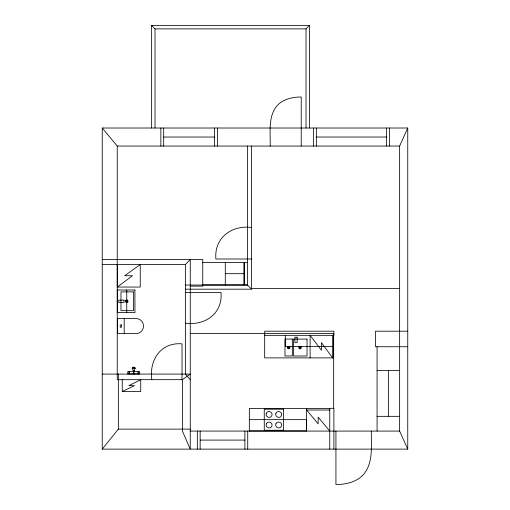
<?xml version="1.0" encoding="UTF-8"?>
<svg xmlns="http://www.w3.org/2000/svg" width="510" height="510" viewBox="0 0 510 510"><rect width="100%" height="100%" fill="white"/><g stroke="black" fill="none" stroke-linecap="round" stroke-linejoin="round"><path stroke-width="0.76" d="M407.751 449.119L399.636 431.071L399.636 146.058L407.751 128.016L102.249 128.016L102.249 449.119L407.751 449.119L407.751 128.016M102.249 449.119L118.352 429.12L118.352 374.085M306.019 128.016L306.019 28.885L309.404 25.5L151.636 25.5L151.636 128.016M102.249 264.499L185.372 264.499L190.262 259.615L190.262 449.119L182.401 431.071L182.401 379.676L190.262 374.085L102.249 374.085M117.275 264.505L117.275 287.053L132.517 275.738L124.701 275.738L140.25 264.537M122.253 391.54L134.481 385.63L128.845 385.63L140.728 379.727L140.728 391.54L122.253 391.54L122.253 379.727M124.185 333.642L133.862 333.61C146.612 335.019 146.714 317.086 133.862 318.616L117.427 318.616L117.427 333.642L124.185 333.642L124.185 318.616M151.636 25.5L155.014 28.885L306.019 28.885M163.691 137.037L214.557 137.037M316.347 137.037L386.548 137.037M102.249 128.016L117.236 146.058L399.636 146.058M251.532 227.485C231.597 224.904 214.047 237.864 215.883 258.997L251.532 258.997M102.249 259.615L202.738 259.615L202.738 286.129L190.262 286.129M202.738 262.414L244.092 262.414L244.092 284.962L202.738 284.962M247.395 262.414L244.194 262.414L244.194 284.962L247.395 284.962M225.286 273.685L244.092 273.685M185.372 285.045L247.395 285.045L251.532 289.183L185.372 289.183M117.275 287.053L140.25 287.053L140.25 264.505M251.532 288.488L399.636 288.488M185.372 292.447L221.008 292.447C222.864 313.573 205.045 325.865 185.372 323.193M407.751 331.2L375.5 331.2L375.5 346.743L407.751 346.743M190.262 333.438L333.667 333.438L333.667 408.312M264.664 335.338L333.891 335.338L333.891 331.2L264.703 331.2L264.664 357.886L333.406 357.886L333.406 335.338M333.406 346.609L285.307 346.609L285.307 335.338M377.081 370.496L399.636 370.502M133.218 370.891L134.238 370.891M133.218 371.605L127.774 371.605L127.774 373.894L139.651 373.894L139.651 371.605L134.238 371.605M182.401 379.676L117.236 379.676L117.236 146.058M329.76 408.516L249.326 408.446L249.326 431.001M306.548 410.014L329.76 410.014M377.081 416.332L399.636 416.332M249.326 419.653L306.408 419.653L306.408 430.931L249.326 430.931M118.352 429.12L190.262 429.12M190.262 431.071L399.636 431.09M200.149 440.092L244.902 440.092M190.262 379.676L185.372 374.085L185.372 264.499M329.76 431.065L318.151 417.123L318.151 423.886L306.548 409.906M332.616 357.886L321.415 342.624L321.415 350.293L310.105 335.338L310.105 357.886M389.366 128.016L389.366 146.058M388.359 370.496L388.359 416.332M386.548 128.016L386.548 146.058M377.081 346.736L377.081 431.09M371.325 431.071C371.095 445.95 373.753 463.762 362.476 475.651C355.419 482.358 345.404 484.506 335.937 484.5L335.937 431.071M333.891 449.119L333.891 408.312L329.76 408.312L329.76 449.119M332.654 335.338L332.654 357.886M316.347 128.016L316.347 146.058M313.529 128.016L313.529 146.058M309.404 25.5L309.404 128.016M306.542 408.446L306.548 431.065M301.219 146.058L301.219 96.996C292.918 96.989 284.134 98.87 277.95 104.748C267.546 115.808 270.619 132.364 270.192 146.058M251.532 146.058L251.532 289.183M247.72 431.071L247.72 449.119M247.395 146.058L247.395 285.045M244.902 431.071L244.902 449.112M225.286 262.414L225.286 284.962M217.381 128.016L217.381 146.058M214.557 128.016L214.557 146.058M200.149 431.071L200.149 449.112M197.332 431.071L197.332 449.119M182.032 379.676L182.032 343.855C160.797 341.974 149.047 360.149 151.802 379.676M163.691 128.016L163.691 146.058M160.867 128.016L160.867 146.058M155.014 28.885L155.014 128.016M138.446 371.605L138.446 373.894M134.238 373.894C133.142 371.548 135.169 369.654 135.118 367.672L133.85 367.13L132.339 367.672C132.268 369.661 134.321 371.548 133.218 373.894M129.049 371.605L129.011 373.894M126.754 289.999L126.754 312.553M117.402 289.999L117.402 312.553M266.303 413.291C264.703 416.715 270.44 419.322 271.843 415.631C273.443 412.207 267.705 409.606 266.303 413.291M266.303 423.816C264.703 427.24 270.44 429.847 271.843 426.156C273.443 422.733 267.705 420.132 266.303 423.816M275.91 413.291C274.31 416.715 280.047 419.322 281.45 415.631C283.05 412.207 277.312 409.606 275.91 413.291M275.91 423.816C274.31 427.24 280.047 429.847 281.45 426.156C283.05 422.733 277.312 420.132 275.91 423.816M299.51 347.017L299.51 348.081L300.575 348.081L300.575 347.017L299.51 347.017M125.843 300.345L125.46 301.04L125.843 302.207L126.544 302.589L127.704 302.207L128.093 301.506L127.704 300.345L127.009 299.956L125.843 300.345M126.244 300.741L126.244 301.805L127.302 301.805L127.302 300.741L126.244 300.741M287.716 346.621L287.334 347.316L287.716 348.483L288.418 348.865L289.578 348.483L289.967 347.782L289.578 346.621L288.883 346.239L287.716 346.621M288.118 347.017L288.118 348.081L289.183 348.081L289.183 347.017L288.118 347.017M299.115 346.621L298.733 347.316L299.115 348.483L299.81 348.865L300.976 348.483L301.359 347.782L300.976 346.621L300.275 346.239L299.115 346.621M132.224 368.316C138.07 369.54 133.913 366.314 132.224 368.316M137.98 372.912C137.305 372.332 139.147 372.733 137.98 372.912M129.164 372.689C129.189 373.307 130.177 372.319 129.164 372.689M134.933 289.999L117.319 289.999L117.319 312.553L134.933 312.553L134.933 289.999M133.378 291.879L120.966 291.879L120.966 310.673L133.378 310.673L133.378 291.879M124.051 300.148L118.792 300.148L118.792 302.404L124.051 302.404L124.051 300.148M121.374 324.934L120.232 324.934L120.232 327.324L121.374 327.324L121.374 324.934M297.151 337.174L294.901 337.174L294.901 342.439L297.151 342.439L297.151 337.174M292.326 339.054L284.969 339.054L284.969 355.967L292.326 355.967L292.326 339.054M307.033 339.093L293.428 339.093L293.428 356.005L307.033 356.005L307.033 339.093M283.42 409.198L264.263 409.198L264.263 430.249L283.42 430.249L283.42 409.198"/></g></svg>
